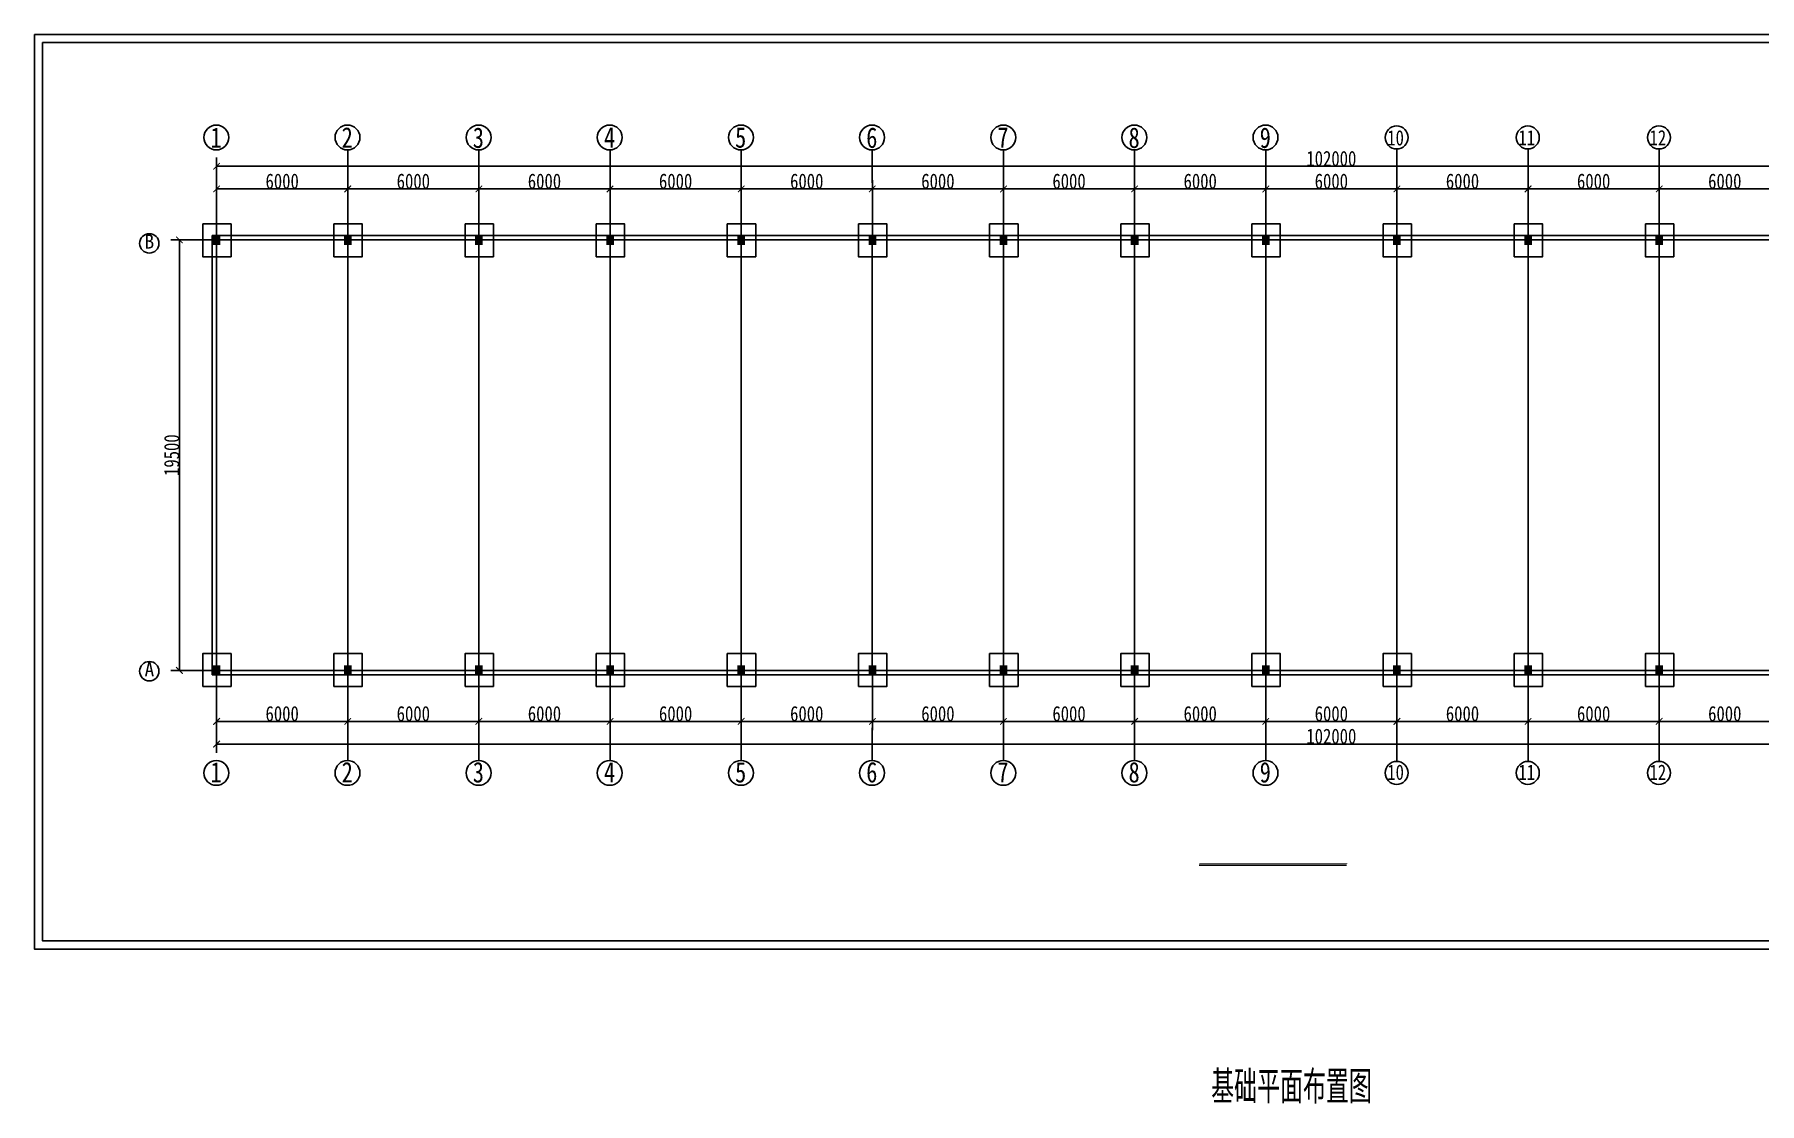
# Model space of a CAD drawing. Header units: millimetres. Extents: x 92079 to 624077, y -488988 to -181668.
# Drawn here: x 466814 to 545733, y -318913 to -269996 of the extents above; entities that cross this region are included whole.
import ezdxf
from ezdxf.enums import TextEntityAlignment as Align

# ---------------------------------------------------------------- set-up
doc = ezdxf.new("R2010")
doc.units = ezdxf.units.MM
doc.header["$PDMODE"] = 1
for name, color, linetype in [('PUB_TEXT', 7, 'Continuous'), ('TEXT', 7, 'Continuous'), ('THICK', 6, 'Continuous'), ('THIN', 7, 'Continuous'), ('粗线', 7, 'Continuous')]:
    doc.layers.add(name, color=color, linetype=linetype)
doc.styles.add('H1', font='')
doc.styles.add('STYLE1', font='', dxfattribs={"width": 0.8})
doc.styles.add('TSSD_Norm', font='Tssdeng.shx', dxfattribs={"bigfont": 'hztxt.shx'})
doc.styles.add('仿宋', font='', dxfattribs={"width": 0.8})
doc.styles.get('H1').set_extended_font_data('SimSun')
doc.styles.get('STYLE1').set_extended_font_data('SimSun')
doc.styles.get('仿宋').set_extended_font_data('FangSong_GB2312')
doc.dimstyles.new('副本 ISO-25', dxfattribs={"dimtxt": 250, "dimasz": 400, "dimexe": 400, "dimexo": 200, "dimgap": 0.3, "dimtad": 1, "dimtoh": 1, "dimdec": 0, "dimtxsty": '仿宋', "dimblk": 'ARCHTICK', "dimcen": 25, "dimaunit": 1, "dimadec": 3, "dimazin": 0, "dimtfac": 1, "dimtdec": 0, "dimtmove": 0, "dimatfit": 3, "dimldrblk": 'ARCHTICK', "dimfxl": 1, "dimarcsym": 0})

# ---------------------------------------------------------------- blocks, each defined once
blk = doc.blocks.new('_ArchTick')
at = {"color": 0, "linetype": 'ByBlock', "const_width": 0.15}
blk.add_lwpolyline([(-0.5, -0.5), (0.5, 0.5)], dxfattribs=at)
blk = doc.blocks.new('*D228')
at = {"layer": 'Defpoints', "color": 0}
for p in [(475145, -299096), (481145, -299096), (481145, -301428)]:
    blk.add_point(p, dxfattribs=at)
at = {"layer": '粗线', "color": 0, "lineweight": -2}
for p, q in [((475145, -299296), (475145, -301828)), ((481145, -299296), (481145, -301828)), ((475145, -301428), (481145, -301428))]:
    blk.add_line(p, q, dxfattribs=at)
at = {"layer": '粗线', "color": 0, "lineweight": -2, "xscale": 300, "yscale": 300, "zscale": 300, "rotation": 180}
blk.add_blockref('_ArchTick', (475145, -301428), dxfattribs=at)
at = {"layer": '粗线', "color": 0, "lineweight": -2, "xscale": 300, "yscale": 300, "zscale": 300}
blk.add_blockref('_ArchTick', (481145, -301428), dxfattribs=at)
at = {"layer": '粗线', "color": 0, "insert": (478145, -301078), "char_height": 700, "attachment_point": 5, "style": '仿宋'}
blk.add_mtext('6000', dxfattribs=at)
blk = doc.blocks.new('*D229')
at = {"layer": 'Defpoints', "color": 0}
for p in [(481145, -299096), (487145, -299096), (487145, -301428)]:
    blk.add_point(p, dxfattribs=at)
at = {"layer": '粗线', "color": 0, "lineweight": -2}
for p, q in [((481145, -299296), (481145, -301828)), ((487145, -299296), (487145, -301828)), ((481145, -301428), (487145, -301428))]:
    blk.add_line(p, q, dxfattribs=at)
at = {"layer": '粗线', "color": 0, "lineweight": -2, "xscale": 300, "yscale": 300, "zscale": 300, "rotation": 180}
blk.add_blockref('_ArchTick', (481145, -301428), dxfattribs=at)
at = {"layer": '粗线', "color": 0, "lineweight": -2, "xscale": 300, "yscale": 300, "zscale": 300}
blk.add_blockref('_ArchTick', (487145, -301428), dxfattribs=at)
at = {"layer": '粗线', "color": 0, "insert": (484145, -301078), "char_height": 700, "attachment_point": 5, "style": '仿宋'}
blk.add_mtext('6000', dxfattribs=at)
blk = doc.blocks.new('*D230')
at = {"layer": 'Defpoints', "color": 0}
for p in [(487145, -299096), (493145, -299096), (493145, -301428)]:
    blk.add_point(p, dxfattribs=at)
at = {"layer": '粗线', "color": 0, "lineweight": -2}
for p, q in [((487145, -299296), (487145, -301828)), ((493145, -299296), (493145, -301828)), ((487145, -301428), (493145, -301428))]:
    blk.add_line(p, q, dxfattribs=at)
at = {"layer": '粗线', "color": 0, "lineweight": -2, "xscale": 300, "yscale": 300, "zscale": 300, "rotation": 180}
blk.add_blockref('_ArchTick', (487145, -301428), dxfattribs=at)
at = {"layer": '粗线', "color": 0, "lineweight": -2, "xscale": 300, "yscale": 300, "zscale": 300}
blk.add_blockref('_ArchTick', (493145, -301428), dxfattribs=at)
at = {"layer": '粗线', "color": 0, "insert": (490145, -301078), "char_height": 700, "attachment_point": 5, "style": '仿宋'}
blk.add_mtext('6000', dxfattribs=at)
blk = doc.blocks.new('*D231')
at = {"layer": 'Defpoints', "color": 0}
for p in [(493145, -299096), (499145, -299096), (499145, -301428)]:
    blk.add_point(p, dxfattribs=at)
at = {"layer": '粗线', "color": 0, "lineweight": -2}
for p, q in [((493145, -299296), (493145, -301828)), ((499145, -299296), (499145, -301828)), ((493145, -301428), (499145, -301428))]:
    blk.add_line(p, q, dxfattribs=at)
at = {"layer": '粗线', "color": 0, "lineweight": -2, "xscale": 300, "yscale": 300, "zscale": 300, "rotation": 180}
blk.add_blockref('_ArchTick', (493145, -301428), dxfattribs=at)
at = {"layer": '粗线', "color": 0, "lineweight": -2, "xscale": 300, "yscale": 300, "zscale": 300}
blk.add_blockref('_ArchTick', (499145, -301428), dxfattribs=at)
at = {"layer": '粗线', "color": 0, "insert": (496145, -301078), "char_height": 700, "attachment_point": 5, "style": '仿宋'}
blk.add_mtext('6000', dxfattribs=at)
blk = doc.blocks.new('*D232')
at = {"layer": 'Defpoints', "color": 0}
for p in [(499145, -299096), (505145, -299096), (505145, -301428)]:
    blk.add_point(p, dxfattribs=at)
at = {"layer": '粗线', "color": 0, "lineweight": -2}
for p, q in [((499145, -299296), (499145, -301828)), ((505145, -299296), (505145, -301828)), ((499145, -301428), (505145, -301428))]:
    blk.add_line(p, q, dxfattribs=at)
at = {"layer": '粗线', "color": 0, "lineweight": -2, "xscale": 300, "yscale": 300, "zscale": 300, "rotation": 180}
blk.add_blockref('_ArchTick', (499145, -301428), dxfattribs=at)
at = {"layer": '粗线', "color": 0, "lineweight": -2, "xscale": 300, "yscale": 300, "zscale": 300}
blk.add_blockref('_ArchTick', (505145, -301428), dxfattribs=at)
at = {"layer": '粗线', "color": 0, "insert": (502145, -301078), "char_height": 700, "attachment_point": 5, "style": '仿宋'}
blk.add_mtext('6000', dxfattribs=at)
blk = doc.blocks.new('*D233')
at = {"layer": 'Defpoints', "color": 0}
for p in [(505145, -299096), (511145, -299096), (511145, -301428)]:
    blk.add_point(p, dxfattribs=at)
at = {"layer": '粗线', "color": 0, "lineweight": -2}
for p, q in [((505145, -299296), (505145, -301828)), ((511145, -299296), (511145, -301828)), ((505145, -301428), (511145, -301428))]:
    blk.add_line(p, q, dxfattribs=at)
at = {"layer": '粗线', "color": 0, "lineweight": -2, "xscale": 300, "yscale": 300, "zscale": 300, "rotation": 180}
blk.add_blockref('_ArchTick', (505145, -301428), dxfattribs=at)
at = {"layer": '粗线', "color": 0, "lineweight": -2, "xscale": 300, "yscale": 300, "zscale": 300}
blk.add_blockref('_ArchTick', (511145, -301428), dxfattribs=at)
at = {"layer": '粗线', "color": 0, "insert": (508145, -301078), "char_height": 700, "attachment_point": 5, "style": '仿宋'}
blk.add_mtext('6000', dxfattribs=at)
blk = doc.blocks.new('*D234')
at = {"layer": 'Defpoints', "color": 0}
for p in [(511145, -299096), (517145, -299096), (517145, -301428)]:
    blk.add_point(p, dxfattribs=at)
at = {"layer": '粗线', "color": 0, "lineweight": -2}
for p, q in [((511145, -299296), (511145, -301828)), ((517145, -299296), (517145, -301828)), ((511145, -301428), (517145, -301428))]:
    blk.add_line(p, q, dxfattribs=at)
at = {"layer": '粗线', "color": 0, "lineweight": -2, "xscale": 300, "yscale": 300, "zscale": 300, "rotation": 180}
blk.add_blockref('_ArchTick', (511145, -301428), dxfattribs=at)
at = {"layer": '粗线', "color": 0, "lineweight": -2, "xscale": 300, "yscale": 300, "zscale": 300}
blk.add_blockref('_ArchTick', (517145, -301428), dxfattribs=at)
at = {"layer": '粗线', "color": 0, "insert": (514145, -301078), "char_height": 700, "attachment_point": 5, "style": '仿宋'}
blk.add_mtext('6000', dxfattribs=at)
blk = doc.blocks.new('*D235')
at = {"layer": 'Defpoints', "color": 0}
for p in [(517145, -299096), (523145, -299096), (523145, -301428)]:
    blk.add_point(p, dxfattribs=at)
at = {"layer": '粗线', "color": 0, "lineweight": -2}
for p, q in [((517145, -299296), (517145, -301828)), ((523145, -299296), (523145, -301828)), ((517145, -301428), (523145, -301428))]:
    blk.add_line(p, q, dxfattribs=at)
at = {"layer": '粗线', "color": 0, "lineweight": -2, "xscale": 300, "yscale": 300, "zscale": 300, "rotation": 180}
blk.add_blockref('_ArchTick', (517145, -301428), dxfattribs=at)
at = {"layer": '粗线', "color": 0, "lineweight": -2, "xscale": 300, "yscale": 300, "zscale": 300}
blk.add_blockref('_ArchTick', (523145, -301428), dxfattribs=at)
at = {"layer": '粗线', "color": 0, "insert": (520145, -301078), "char_height": 700, "attachment_point": 5, "style": '仿宋'}
blk.add_mtext('6000', dxfattribs=at)
blk = doc.blocks.new('*D236')
at = {"layer": 'Defpoints', "color": 0}
for p in [(523145, -299096), (529145, -299096), (529145, -301428)]:
    blk.add_point(p, dxfattribs=at)
at = {"layer": '粗线', "color": 0, "lineweight": -2}
for p, q in [((523145, -299296), (523145, -301828)), ((529145, -299296), (529145, -301828)), ((523145, -301428), (529145, -301428))]:
    blk.add_line(p, q, dxfattribs=at)
at = {"layer": '粗线', "color": 0, "lineweight": -2, "xscale": 300, "yscale": 300, "zscale": 300, "rotation": 180}
blk.add_blockref('_ArchTick', (523145, -301428), dxfattribs=at)
at = {"layer": '粗线', "color": 0, "lineweight": -2, "xscale": 300, "yscale": 300, "zscale": 300}
blk.add_blockref('_ArchTick', (529145, -301428), dxfattribs=at)
at = {"layer": '粗线', "color": 0, "insert": (526145, -301078), "char_height": 700, "attachment_point": 5, "style": '仿宋'}
blk.add_mtext('6000', dxfattribs=at)
blk = doc.blocks.new('*D237')
at = {"layer": 'Defpoints', "color": 0}
for p in [(529145, -299096), (535145, -299096), (535145, -301428)]:
    blk.add_point(p, dxfattribs=at)
at = {"layer": '粗线', "color": 0, "lineweight": -2}
for p, q in [((529145, -299296), (529145, -301828)), ((535145, -299296), (535145, -301828)), ((529145, -301428), (535145, -301428))]:
    blk.add_line(p, q, dxfattribs=at)
at = {"layer": '粗线', "color": 0, "lineweight": -2, "xscale": 300, "yscale": 300, "zscale": 300, "rotation": 180}
blk.add_blockref('_ArchTick', (529145, -301428), dxfattribs=at)
at = {"layer": '粗线', "color": 0, "lineweight": -2, "xscale": 300, "yscale": 300, "zscale": 300}
blk.add_blockref('_ArchTick', (535145, -301428), dxfattribs=at)
at = {"layer": '粗线', "color": 0, "insert": (532145, -301078), "char_height": 700, "attachment_point": 5, "style": '仿宋'}
blk.add_mtext('6000', dxfattribs=at)
blk = doc.blocks.new('*D238')
at = {"layer": 'Defpoints', "color": 0}
for p in [(535145, -299096), (541145, -299096), (541145, -301428)]:
    blk.add_point(p, dxfattribs=at)
at = {"layer": '粗线', "color": 0, "lineweight": -2}
for p, q in [((535145, -299296), (535145, -301828)), ((541145, -299296), (541145, -301828)), ((535145, -301428), (541145, -301428))]:
    blk.add_line(p, q, dxfattribs=at)
at = {"layer": '粗线', "color": 0, "lineweight": -2, "xscale": 300, "yscale": 300, "zscale": 300, "rotation": 180}
blk.add_blockref('_ArchTick', (535145, -301428), dxfattribs=at)
at = {"layer": '粗线', "color": 0, "lineweight": -2, "xscale": 300, "yscale": 300, "zscale": 300}
blk.add_blockref('_ArchTick', (541145, -301428), dxfattribs=at)
at = {"layer": '粗线', "color": 0, "insert": (538145, -301078), "char_height": 700, "attachment_point": 5, "style": '仿宋'}
blk.add_mtext('6000', dxfattribs=at)
blk = doc.blocks.new('*D239')
at = {"layer": 'Defpoints', "color": 0}
for p in [(541145, -299096), (547145, -299096), (547145, -301428)]:
    blk.add_point(p, dxfattribs=at)
at = {"layer": '粗线', "color": 0, "lineweight": -2}
for p, q in [((541145, -299296), (541145, -301828)), ((547145, -299296), (547145, -301828)), ((541145, -301428), (547145, -301428))]:
    blk.add_line(p, q, dxfattribs=at)
at = {"layer": '粗线', "color": 0, "lineweight": -2, "xscale": 300, "yscale": 300, "zscale": 300, "rotation": 180}
blk.add_blockref('_ArchTick', (541145, -301428), dxfattribs=at)
at = {"layer": '粗线', "color": 0, "lineweight": -2, "xscale": 300, "yscale": 300, "zscale": 300}
blk.add_blockref('_ArchTick', (547145, -301428), dxfattribs=at)
at = {"layer": '粗线', "color": 0, "insert": (544145, -301078), "char_height": 700, "attachment_point": 5, "style": '仿宋'}
blk.add_mtext('6000', dxfattribs=at)
blk = doc.blocks.new('*D245')
at = {"layer": 'Defpoints', "color": 0}
for p in [(475145, -299096), (577145, -299096), (577145, -302465)]:
    blk.add_point(p, dxfattribs=at)
at = {"layer": '粗线', "color": 0, "lineweight": -2}
for p, q in [((475145, -299296), (475145, -302865)), ((577145, -299296), (577145, -302865)), ((475145, -302465), (577145, -302465))]:
    blk.add_line(p, q, dxfattribs=at)
at = {"layer": '粗线', "color": 0, "lineweight": -2, "xscale": 300, "yscale": 300, "zscale": 300, "rotation": 180}
blk.add_blockref('_ArchTick', (475145, -302465), dxfattribs=at)
at = {"layer": '粗线', "color": 0, "lineweight": -2, "xscale": 300, "yscale": 300, "zscale": 300}
blk.add_blockref('_ArchTick', (577145, -302465), dxfattribs=at)
at = {"layer": '粗线', "color": 0, "insert": (526145, -302114), "char_height": 700, "attachment_point": 5, "style": '仿宋'}
blk.add_mtext('102000', dxfattribs=at)
blk = doc.blocks.new('*D247')
at = {"layer": 'Defpoints', "color": 0}
for p in [(481145, -277064), (475145, -279396), (481145, -279396)]:
    blk.add_point(p, dxfattribs=at)
at = {"layer": '粗线', "color": 0, "lineweight": -2}
for p, q in [((475145, -279196), (475145, -276664)), ((481145, -279196), (481145, -276664)), ((475145, -277064), (481145, -277064))]:
    blk.add_line(p, q, dxfattribs=at)
at = {"layer": '粗线', "color": 0, "lineweight": -2, "xscale": 300, "yscale": 300, "zscale": 300, "rotation": 180}
blk.add_blockref('_ArchTick', (475145, -277064), dxfattribs=at)
at = {"layer": '粗线', "color": 0, "lineweight": -2, "xscale": 300, "yscale": 300, "zscale": 300}
blk.add_blockref('_ArchTick', (481145, -277064), dxfattribs=at)
at = {"layer": '粗线', "color": 0, "insert": (478145, -276714), "char_height": 700, "attachment_point": 5, "style": '仿宋'}
blk.add_mtext('6000', dxfattribs=at)
blk = doc.blocks.new('*D248')
at = {"layer": 'Defpoints', "color": 0}
for p in [(487145, -277064), (481145, -279396), (487145, -279396)]:
    blk.add_point(p, dxfattribs=at)
at = {"layer": '粗线', "color": 0, "lineweight": -2}
for p, q in [((481145, -279196), (481145, -276664)), ((487145, -279196), (487145, -276664)), ((481145, -277064), (487145, -277064))]:
    blk.add_line(p, q, dxfattribs=at)
at = {"layer": '粗线', "color": 0, "lineweight": -2, "xscale": 300, "yscale": 300, "zscale": 300, "rotation": 180}
blk.add_blockref('_ArchTick', (481145, -277064), dxfattribs=at)
at = {"layer": '粗线', "color": 0, "lineweight": -2, "xscale": 300, "yscale": 300, "zscale": 300}
blk.add_blockref('_ArchTick', (487145, -277064), dxfattribs=at)
at = {"layer": '粗线', "color": 0, "insert": (484145, -276714), "char_height": 700, "attachment_point": 5, "style": '仿宋'}
blk.add_mtext('6000', dxfattribs=at)
blk = doc.blocks.new('*D249')
at = {"layer": 'Defpoints', "color": 0}
for p in [(493145, -277064), (487145, -279396), (493145, -279396)]:
    blk.add_point(p, dxfattribs=at)
at = {"layer": '粗线', "color": 0, "lineweight": -2}
for p, q in [((487145, -279196), (487145, -276664)), ((493145, -279196), (493145, -276664)), ((487145, -277064), (493145, -277064))]:
    blk.add_line(p, q, dxfattribs=at)
at = {"layer": '粗线', "color": 0, "lineweight": -2, "xscale": 300, "yscale": 300, "zscale": 300, "rotation": 180}
blk.add_blockref('_ArchTick', (487145, -277064), dxfattribs=at)
at = {"layer": '粗线', "color": 0, "lineweight": -2, "xscale": 300, "yscale": 300, "zscale": 300}
blk.add_blockref('_ArchTick', (493145, -277064), dxfattribs=at)
at = {"layer": '粗线', "color": 0, "insert": (490145, -276714), "char_height": 700, "attachment_point": 5, "style": '仿宋'}
blk.add_mtext('6000', dxfattribs=at)
blk = doc.blocks.new('*D250')
at = {"layer": 'Defpoints', "color": 0}
for p in [(499145, -277064), (493145, -279396), (499145, -279396)]:
    blk.add_point(p, dxfattribs=at)
at = {"layer": '粗线', "color": 0, "lineweight": -2}
for p, q in [((493145, -279196), (493145, -276664)), ((499145, -279196), (499145, -276664)), ((493145, -277064), (499145, -277064))]:
    blk.add_line(p, q, dxfattribs=at)
at = {"layer": '粗线', "color": 0, "lineweight": -2, "xscale": 300, "yscale": 300, "zscale": 300, "rotation": 180}
blk.add_blockref('_ArchTick', (493145, -277064), dxfattribs=at)
at = {"layer": '粗线', "color": 0, "lineweight": -2, "xscale": 300, "yscale": 300, "zscale": 300}
blk.add_blockref('_ArchTick', (499145, -277064), dxfattribs=at)
at = {"layer": '粗线', "color": 0, "insert": (496145, -276714), "char_height": 700, "attachment_point": 5, "style": '仿宋'}
blk.add_mtext('6000', dxfattribs=at)
blk = doc.blocks.new('*D251')
at = {"layer": 'Defpoints', "color": 0}
for p in [(505145, -277064), (499145, -279396), (505145, -279396)]:
    blk.add_point(p, dxfattribs=at)
at = {"layer": '粗线', "color": 0, "lineweight": -2}
for p, q in [((499145, -279196), (499145, -276664)), ((505145, -279196), (505145, -276664)), ((499145, -277064), (505145, -277064))]:
    blk.add_line(p, q, dxfattribs=at)
at = {"layer": '粗线', "color": 0, "lineweight": -2, "xscale": 300, "yscale": 300, "zscale": 300, "rotation": 180}
blk.add_blockref('_ArchTick', (499145, -277064), dxfattribs=at)
at = {"layer": '粗线', "color": 0, "lineweight": -2, "xscale": 300, "yscale": 300, "zscale": 300}
blk.add_blockref('_ArchTick', (505145, -277064), dxfattribs=at)
at = {"layer": '粗线', "color": 0, "insert": (502145, -276714), "char_height": 700, "attachment_point": 5, "style": '仿宋'}
blk.add_mtext('6000', dxfattribs=at)
blk = doc.blocks.new('*D252')
at = {"layer": 'Defpoints', "color": 0}
for p in [(511145, -277064), (505145, -279396), (511145, -279396)]:
    blk.add_point(p, dxfattribs=at)
at = {"layer": '粗线', "color": 0, "lineweight": -2}
for p, q in [((505145, -279196), (505145, -276664)), ((511145, -279196), (511145, -276664)), ((505145, -277064), (511145, -277064))]:
    blk.add_line(p, q, dxfattribs=at)
at = {"layer": '粗线', "color": 0, "lineweight": -2, "xscale": 300, "yscale": 300, "zscale": 300, "rotation": 180}
blk.add_blockref('_ArchTick', (505145, -277064), dxfattribs=at)
at = {"layer": '粗线', "color": 0, "lineweight": -2, "xscale": 300, "yscale": 300, "zscale": 300}
blk.add_blockref('_ArchTick', (511145, -277064), dxfattribs=at)
at = {"layer": '粗线', "color": 0, "insert": (508145, -276714), "char_height": 700, "attachment_point": 5, "style": '仿宋'}
blk.add_mtext('6000', dxfattribs=at)
blk = doc.blocks.new('*D253')
at = {"layer": 'Defpoints', "color": 0}
for p in [(517145, -277064), (511145, -279396), (517145, -279396)]:
    blk.add_point(p, dxfattribs=at)
at = {"layer": '粗线', "color": 0, "lineweight": -2}
for p, q in [((511145, -279196), (511145, -276664)), ((517145, -279196), (517145, -276664)), ((511145, -277064), (517145, -277064))]:
    blk.add_line(p, q, dxfattribs=at)
at = {"layer": '粗线', "color": 0, "lineweight": -2, "xscale": 300, "yscale": 300, "zscale": 300, "rotation": 180}
blk.add_blockref('_ArchTick', (511145, -277064), dxfattribs=at)
at = {"layer": '粗线', "color": 0, "lineweight": -2, "xscale": 300, "yscale": 300, "zscale": 300}
blk.add_blockref('_ArchTick', (517145, -277064), dxfattribs=at)
at = {"layer": '粗线', "color": 0, "insert": (514145, -276714), "char_height": 700, "attachment_point": 5, "style": '仿宋'}
blk.add_mtext('6000', dxfattribs=at)
blk = doc.blocks.new('*D254')
at = {"layer": 'Defpoints', "color": 0}
for p in [(523145, -277064), (517145, -279396), (523145, -279396)]:
    blk.add_point(p, dxfattribs=at)
at = {"layer": '粗线', "color": 0, "lineweight": -2}
for p, q in [((517145, -279196), (517145, -276664)), ((523145, -279196), (523145, -276664)), ((517145, -277064), (523145, -277064))]:
    blk.add_line(p, q, dxfattribs=at)
at = {"layer": '粗线', "color": 0, "lineweight": -2, "xscale": 300, "yscale": 300, "zscale": 300, "rotation": 180}
blk.add_blockref('_ArchTick', (517145, -277064), dxfattribs=at)
at = {"layer": '粗线', "color": 0, "lineweight": -2, "xscale": 300, "yscale": 300, "zscale": 300}
blk.add_blockref('_ArchTick', (523145, -277064), dxfattribs=at)
at = {"layer": '粗线', "color": 0, "insert": (520145, -276714), "char_height": 700, "attachment_point": 5, "style": '仿宋'}
blk.add_mtext('6000', dxfattribs=at)
blk = doc.blocks.new('*D255')
at = {"layer": 'Defpoints', "color": 0}
for p in [(529145, -277064), (523145, -279396), (529145, -279396)]:
    blk.add_point(p, dxfattribs=at)
at = {"layer": '粗线', "color": 0, "lineweight": -2}
for p, q in [((523145, -279196), (523145, -276664)), ((529145, -279196), (529145, -276664)), ((523145, -277064), (529145, -277064))]:
    blk.add_line(p, q, dxfattribs=at)
at = {"layer": '粗线', "color": 0, "lineweight": -2, "xscale": 300, "yscale": 300, "zscale": 300, "rotation": 180}
blk.add_blockref('_ArchTick', (523145, -277064), dxfattribs=at)
at = {"layer": '粗线', "color": 0, "lineweight": -2, "xscale": 300, "yscale": 300, "zscale": 300}
blk.add_blockref('_ArchTick', (529145, -277064), dxfattribs=at)
at = {"layer": '粗线', "color": 0, "insert": (526145, -276714), "char_height": 700, "attachment_point": 5, "style": '仿宋'}
blk.add_mtext('6000', dxfattribs=at)
blk = doc.blocks.new('*D256')
at = {"layer": 'Defpoints', "color": 0}
for p in [(535145, -277064), (529145, -279396), (535145, -279396)]:
    blk.add_point(p, dxfattribs=at)
at = {"layer": '粗线', "color": 0, "lineweight": -2}
for p, q in [((529145, -279196), (529145, -276664)), ((535145, -279196), (535145, -276664)), ((529145, -277064), (535145, -277064))]:
    blk.add_line(p, q, dxfattribs=at)
at = {"layer": '粗线', "color": 0, "lineweight": -2, "xscale": 300, "yscale": 300, "zscale": 300, "rotation": 180}
blk.add_blockref('_ArchTick', (529145, -277064), dxfattribs=at)
at = {"layer": '粗线', "color": 0, "lineweight": -2, "xscale": 300, "yscale": 300, "zscale": 300}
blk.add_blockref('_ArchTick', (535145, -277064), dxfattribs=at)
at = {"layer": '粗线', "color": 0, "insert": (532145, -276714), "char_height": 700, "attachment_point": 5, "style": '仿宋'}
blk.add_mtext('6000', dxfattribs=at)
blk = doc.blocks.new('*D257')
at = {"layer": 'Defpoints', "color": 0}
for p in [(541145, -277064), (535145, -279396), (541145, -279396)]:
    blk.add_point(p, dxfattribs=at)
at = {"layer": '粗线', "color": 0, "lineweight": -2}
for p, q in [((535145, -279196), (535145, -276664)), ((541145, -279196), (541145, -276664)), ((535145, -277064), (541145, -277064))]:
    blk.add_line(p, q, dxfattribs=at)
at = {"layer": '粗线', "color": 0, "lineweight": -2, "xscale": 300, "yscale": 300, "zscale": 300, "rotation": 180}
blk.add_blockref('_ArchTick', (535145, -277064), dxfattribs=at)
at = {"layer": '粗线', "color": 0, "lineweight": -2, "xscale": 300, "yscale": 300, "zscale": 300}
blk.add_blockref('_ArchTick', (541145, -277064), dxfattribs=at)
at = {"layer": '粗线', "color": 0, "insert": (538145, -276714), "char_height": 700, "attachment_point": 5, "style": '仿宋'}
blk.add_mtext('6000', dxfattribs=at)
blk = doc.blocks.new('*D258')
at = {"layer": 'Defpoints', "color": 0}
for p in [(547145, -277064), (541145, -279396), (547145, -279396)]:
    blk.add_point(p, dxfattribs=at)
at = {"layer": '粗线', "color": 0, "lineweight": -2}
for p, q in [((541145, -279196), (541145, -276664)), ((547145, -279196), (547145, -276664)), ((541145, -277064), (547145, -277064))]:
    blk.add_line(p, q, dxfattribs=at)
at = {"layer": '粗线', "color": 0, "lineweight": -2, "xscale": 300, "yscale": 300, "zscale": 300, "rotation": 180}
blk.add_blockref('_ArchTick', (541145, -277064), dxfattribs=at)
at = {"layer": '粗线', "color": 0, "lineweight": -2, "xscale": 300, "yscale": 300, "zscale": 300}
blk.add_blockref('_ArchTick', (547145, -277064), dxfattribs=at)
at = {"layer": '粗线', "color": 0, "insert": (544145, -276714), "char_height": 700, "attachment_point": 5, "style": '仿宋'}
blk.add_mtext('6000', dxfattribs=at)
blk = doc.blocks.new('*D246')
at = {"layer": 'Defpoints', "color": 0}
for p in [(577145, -276028), (475145, -279396), (577145, -279396)]:
    blk.add_point(p, dxfattribs=at)
at = {"layer": '粗线', "color": 0, "lineweight": -2}
for p, q in [((475145, -279196), (475145, -275628)), ((475145, -276028), (577145, -276028)), ((577145, -279196), (577145, -275628))]:
    blk.add_line(p, q, dxfattribs=at)
at = {"layer": '粗线', "color": 0, "lineweight": -2, "xscale": 300, "yscale": 300, "zscale": 300, "rotation": 180}
blk.add_blockref('_ArchTick', (475145, -276028), dxfattribs=at)
at = {"layer": '粗线', "color": 0, "lineweight": -2, "xscale": 300, "yscale": 300, "zscale": 300}
blk.add_blockref('_ArchTick', (577145, -276028), dxfattribs=at)
at = {"layer": '粗线', "color": 0, "insert": (526145, -275677), "char_height": 700, "attachment_point": 5, "style": '仿宋'}
blk.add_mtext('102000', dxfattribs=at)
blk = doc.blocks.new('*D539')
at = {"layer": 'Defpoints', "color": 0}
for p in [(473444, -279395), (475145, -279395), (475145, -299095)]:
    blk.add_point(p, dxfattribs=at)
at = {"layer": '粗线', "color": 0, "lineweight": -2}
for p, q in [((474945, -279395), (473044, -279395)), ((473444, -299095), (473444, -279395)), ((474945, -299095), (473044, -299095))]:
    blk.add_line(p, q, dxfattribs=at)
at = {"layer": '粗线', "color": 0, "lineweight": -2, "xscale": 300, "yscale": 300, "zscale": 300}
for p, rotation in [((473444, -279395), 90), ((473444, -299095), 270)]:
    blk.add_blockref('_ArchTick', p, dxfattribs=dict(at, rotation=rotation))
at = {"layer": '粗线', "color": 0, "insert": (473094, -289245), "char_height": 700, "attachment_point": 5, "rotation": 90, "style": '仿宋'}
blk.add_mtext('19500', dxfattribs=at)

msp = doc.modelspace()

# ---------------------------------------------------------------- hatches: boundary and pattern name
for points in [[(475323.373, -279634.608), (474970.873, -279634.608), (474970.873, -279194.608), (475323.373, -279194.608)], [(481323.373, -279634.608), (480970.873, -279634.608), (480970.873, -279194.608), (481323.373, -279194.608)], [(487323.373, -279634.608), (486970.873, -279634.608), (486970.873, -279194.608), (487323.373, -279194.608)], [(493323.373, -279634.608), (492970.873, -279634.608), (492970.873, -279194.608), (493323.373, -279194.608)], [(499323.373, -279634.608), (498970.873, -279634.608), (498970.873, -279194.608), (499323.373, -279194.608)], [(505323.373, -279634.608), (504970.873, -279634.608), (504970.873, -279194.608), (505323.373, -279194.608)], [(511323.373, -279634.608), (510970.873, -279634.608), (510970.873, -279194.608), (511323.373, -279194.608)], [(517323.373, -279634.608), (516970.873, -279634.608), (516970.873, -279194.608), (517323.373, -279194.608)], [(523323.373, -279634.608), (522970.873, -279634.608), (522970.873, -279194.608), (523323.373, -279194.608)], [(529323.373, -279634.608), (528970.873, -279634.608), (528970.873, -279194.608), (529323.373, -279194.608)], [(535323.373, -279634.608), (534970.873, -279634.608), (534970.873, -279194.608), (535323.373, -279194.608)], [(541323.373, -279634.608), (540970.873, -279634.608), (540970.873, -279194.608), (541323.373, -279194.608)], [(475323.373, -298856.374), (474970.873, -298856.374), (474970.873, -299296.374), (475323.373, -299296.374)], [(481323.373, -298856.374), (480970.873, -298856.374), (480970.873, -299296.374), (481323.373, -299296.374)], [(487323.373, -298856.374), (486970.873, -298856.374), (486970.873, -299296.374), (487323.373, -299296.374)], [(493323.373, -298856.374), (492970.873, -298856.374), (492970.873, -299296.374), (493323.373, -299296.374)], [(499323.373, -298856.374), (498970.873, -298856.374), (498970.873, -299296.374), (499323.373, -299296.374)], [(505323.373, -298856.374), (504970.873, -298856.374), (504970.873, -299296.374), (505323.373, -299296.374)], [(511323.373, -298856.374), (510970.873, -298856.374), (510970.873, -299296.374), (511323.373, -299296.374)], [(517323.373, -298856.374), (516970.873, -298856.374), (516970.873, -299296.374), (517323.373, -299296.374)], [(523323.373, -298856.374), (522970.873, -298856.374), (522970.873, -299296.374), (523323.373, -299296.374)], [(529323.373, -298856.374), (528970.873, -298856.374), (528970.873, -299296.374), (529323.373, -299296.374)], [(535323.373, -298856.374), (534970.873, -298856.374), (534970.873, -299296.374), (535323.373, -299296.374)], [(541323.373, -298856.374), (540970.873, -298856.374), (540970.873, -299296.374), (541323.373, -299296.374)]]:
    msp.add_hatch(color=2).paths.add_polyline_path(points)

# ---------------------------------------------------------------- linework, layer by layer
at = {"color": 2}
for points in [[(474510.873, -278664.608), (475810.873, -278664.608), (475810.873, -280164.608), (474510.873, -280164.608)], [(480510.873, -278664.608), (481810.873, -278664.608), (481810.873, -280164.608), (480510.873, -280164.608)], [(486510.873, -278664.608), (487810.873, -278664.608), (487810.873, -280164.608), (486510.873, -280164.608)], [(492510.873, -278664.608), (493810.873, -278664.608), (493810.873, -280164.608), (492510.873, -280164.608)], [(498510.873, -278664.608), (499810.873, -278664.608), (499810.873, -280164.608), (498510.873, -280164.608)], [(504510.873, -278664.608), (505810.873, -278664.608), (505810.873, -280164.608), (504510.873, -280164.608)], [(510510.873, -278664.608), (511810.873, -278664.608), (511810.873, -280164.608), (510510.873, -280164.608)], [(516510.873, -278664.608), (517810.873, -278664.608), (517810.873, -280164.608), (516510.873, -280164.608)], [(522510.873, -278664.608), (523810.873, -278664.608), (523810.873, -280164.608), (522510.873, -280164.608)], [(528510.873, -278664.608), (529810.873, -278664.608), (529810.873, -280164.608), (528510.873, -280164.608)], [(534510.873, -278664.608), (535810.873, -278664.608), (535810.873, -280164.608), (534510.873, -280164.608)], [(540510.873, -278664.608), (541810.873, -278664.608), (541810.873, -280164.608), (540510.873, -280164.608)], [(474510.873, -299826.374), (475810.873, -299826.374), (475810.873, -298326.374), (474510.873, -298326.374)], [(480510.873, -299826.374), (481810.873, -299826.374), (481810.873, -298326.374), (480510.873, -298326.374)], [(486510.873, -299826.374), (487810.873, -299826.374), (487810.873, -298326.374), (486510.873, -298326.374)], [(492510.873, -299826.374), (493810.873, -299826.374), (493810.873, -298326.374), (492510.873, -298326.374)], [(498510.873, -299826.374), (499810.873, -299826.374), (499810.873, -298326.374), (498510.873, -298326.374)], [(504510.873, -299826.374), (505810.873, -299826.374), (505810.873, -298326.374), (504510.873, -298326.374)], [(510510.873, -299826.374), (511810.873, -299826.374), (511810.873, -298326.374), (510510.873, -298326.374)], [(516510.873, -299826.374), (517810.873, -299826.374), (517810.873, -298326.374), (516510.873, -298326.374)], [(522510.873, -299826.374), (523810.873, -299826.374), (523810.873, -298326.374), (522510.873, -298326.374)], [(528510.873, -299826.374), (529810.873, -299826.374), (529810.873, -298326.374), (528510.873, -298326.374)], [(534510.873, -299826.374), (535810.873, -299826.374), (535810.873, -298326.374), (534510.873, -298326.374)], [(540510.873, -299826.374), (541810.873, -299826.374), (541810.873, -298326.374), (540510.873, -298326.374)]]:
    msp.add_lwpolyline(points, close=True, dxfattribs=at)
at = {"layer": 'THICK', "linetype": 'Continuous', "const_width": 36}
msp.add_lwpolyline([(520102.601, -307933.703), (526868.744, -307933.703)], dxfattribs=at)
at = {"layer": 'THIN', "linetype": 'Continuous'}
msp.add_lwpolyline([(520102.601, -308005.703), (526842.644, -308005.703)], dxfattribs=at)
at = {"layer": '粗线', "color": 7}
for p, q in [((481144.873, -276776.664), (481144.873, -275278.413)), ((487144.873, -276776.664), (487144.873, -275278.413)), ((493144.873, -276776.664), (493144.873, -275278.413)), ((499144.873, -276776.664), (499144.873, -275278.413)), ((505144.873, -276776.664), (505144.873, -275278.413)), ((511144.873, -276776.664), (511144.873, -275278.413)), ((517144.873, -276776.664), (517144.873, -275278.413)), ((523144.873, -276776.664), (523144.873, -275278.413)), ((529144.873, -276776.664), (529144.873, -275278.413)), ((535144.873, -276776.664), (535144.873, -275278.413)), ((541144.873, -276776.664), (541144.873, -275278.413)), ((475144.873, -299096.146), (475144.873, -279396.146)), ((475144.873, -279396.146), (577144.873, -279396.146)), ((481144.873, -299096.146), (481144.873, -279396.146)), ((487144.873, -299096.146), (487144.873, -279396.146)), ((493144.873, -299096.146), (493144.873, -279396.146)), ((499144.873, -299096.146), (499144.873, -279396.146)), ((505144.873, -299096.146), (505144.873, -279396.146)), ((511144.873, -299096.146), (511144.873, -279396.146)), ((517144.873, -299096.146), (517144.873, -279396.146)), ((523144.873, -299096.146), (523144.873, -279396.146)), ((529144.873, -299096.146), (529144.873, -279396.146)), ((535144.873, -299096.146), (535144.873, -279396.146)), ((541144.873, -299096.146), (541144.873, -279396.146)), ((475144.873, -299094.835), (577144.873, -299094.835)), ((475144.873, -299096.146), (577144.873, -299096.146)), ((481144.873, -301715.629), (481144.873, -303213.879)), ((487144.873, -301715.629), (487144.873, -303213.879)), ((493144.873, -301715.629), (493144.873, -303213.879)), ((499144.873, -301715.629), (499144.873, -303213.879)), ((505144.873, -301715.629), (505144.873, -303213.879)), ((511144.873, -301715.629), (511144.873, -303213.879)), ((517144.873, -301715.629), (517144.873, -303213.879)), ((523144.873, -301715.629), (523144.873, -303213.879)), ((529144.873, -301715.629), (529144.873, -303213.879)), ((535144.873, -301715.629), (535144.873, -303213.879)), ((541144.873, -301715.629), (541144.873, -303213.879))]:
    msp.add_line(p, q, dxfattribs=at)
for points in [[(466814.028, -269996.387), (585350.41, -269996.387), (585350.41, -311844.809), (466814.028, -311844.809)], [(467186.26, -270368.619), (584978.178, -270368.619), (584978.178, -311472.577), (467186.26, -311472.577)], [(474944.873, -279196.146), (577344.873, -279196.146), (577344.873, -299296.146), (474944.873, -299296.146)], [(475144.873, -279396.146), (577144.873, -279396.146), (577144.873, -299096.146), (475144.873, -299096.146)]]:
    msp.add_lwpolyline(points, close=True, dxfattribs=at)
for centre, radius in [((475133.23, -274708.931), 569.602), ((481133.23, -274708.931), 569.602), ((487133.23, -274708.931), 569.602), ((493133.23, -274708.931), 569.602), ((499133.23, -274708.931), 569.602), ((505133.23, -274708.931), 569.602), ((511133.23, -274708.931), 569.602), ((517133.23, -274708.931), 569.602), ((523133.23, -274708.931), 569.602), ((529133.23, -274708.931), 525.365), ((535133.23, -274708.931), 525.365), ((541133.23, -274708.931), 525.365), ((472067.004, -279555.349), 442.29), ((472067.004, -299131.917), 442.29), ((475133.23, -303783.362), 569.602), ((481133.23, -303783.362), 569.602), ((487133.23, -303783.362), 569.602), ((493133.23, -303783.362), 569.602), ((499133.23, -303783.362), 569.602), ((505133.23, -303783.362), 569.602), ((511133.23, -303783.362), 569.602), ((517133.23, -303783.362), 569.602), ((523133.23, -303783.362), 569.602), ((529133.23, -303783.362), 525.365), ((535133.23, -303783.362), 525.365), ((541133.23, -303783.362), 525.365)]:
    msp.add_circle(centre, radius, dxfattribs=at)

# ---------------------------------------------------------------- texts
at = {"layer": 'PUB_TEXT', "style": 'H1'}
for s, p in [('B', (471849.796, -279793.69)), ('A', (471849.796, -299370.258))]:
    msp.add_text(s, height=648, dxfattribs=at).set_placement(p)
at = {"layer": 'TEXT', "style": 'TSSD_Norm', "width": 0.7}
msp.add_text(' 基础平面布置图', height=1500, dxfattribs=at).set_placement((520009.93, -319361.098), align=Align.BOTTOM_LEFT)
at = {"layer": '粗线', "color": 7, "style": 'STYLE1', "width": 0.8}
for s, height, p in [('1', 936.411, (474866.625, -275181.153)), ('2', 936.411, (480866.625, -275175.922)), ('3', 936.411, (486866.625, -275186.384)), ('4', 936.411, (492866.625, -275175.922)), ('5', 936.411, (498866.625, -275175.922)), ('6', 936.411, (504866.625, -275186.384)), ('7', 936.411, (510866.625, -275175.922)), ('8', 936.411, (516866.625, -275186.384)), ('9', 936.411, (522866.625, -275186.384)), ('10', 700, (528702.458, -275073.589)), ('11', 700, (534702.458, -275069.678)), ('12', 700, (540702.458, -275069.678)), ('1', 936.411, (474866.625, -304221.393)), ('2', 936.411, (480866.625, -304221.393)), ('3', 936.411, (486866.625, -304221.393)), ('4', 936.411, (492866.625, -304221.393)), ('5', 936.411, (498866.625, -304221.393)), ('6', 936.411, (504866.625, -304221.393)), ('7', 936.411, (510866.625, -304221.393)), ('8', 936.411, (516866.625, -304221.393)), ('9', 936.411, (522866.625, -304221.393)), ('10', 700, (528702.458, -304103.061)), ('11', 700, (534702.458, -304103.061)), ('12', 700, (540702.458, -304103.061))]:
    msp.add_text(s, height=height, dxfattribs=at).set_placement(p)

# ---------------------------------------------------------------- dimensions: what is measured, and where the dimension line sits
at = {"layer": '粗线', "color": 7}
for base, p1, p2, picture, middle in [((577144.873, -276027.539), (475144.873, -279396.146), (577144.873, -279396.146), '*D246', (526144.873, -275677.239)), ((481144.873, -277064.246), (475144.873, -279396.146), (481144.873, -279396.146), '*D247', (478144.873, -276713.946)), ((487144.873, -277064.246), (481144.873, -279396.146), (487144.873, -279396.146), '*D248', (484144.873, -276713.946)), ((493144.873, -277064.246), (487144.873, -279396.146), (493144.873, -279396.146), '*D249', (490144.873, -276713.946)), ((499144.873, -277064.246), (493144.873, -279396.146), (499144.873, -279396.146), '*D250', (496144.873, -276713.946)), ((505144.873, -277064.246), (499144.873, -279396.146), (505144.873, -279396.146), '*D251', (502144.873, -276713.946)), ((511144.873, -277064.246), (505144.873, -279396.146), (511144.873, -279396.146), '*D252', (508144.873, -276713.946)), ((517144.873, -277064.246), (511144.873, -279396.146), (517144.873, -279396.146), '*D253', (514144.873, -276713.946)), ((523144.873, -277064.246), (517144.873, -279396.146), (523144.873, -279396.146), '*D254', (520144.873, -276713.946)), ((529144.873, -277064.246), (523144.873, -279396.146), (529144.873, -279396.146), '*D255', (526144.873, -276713.946)), ((535144.873, -277064.246), (529144.873, -279396.146), (535144.873, -279396.146), '*D256', (532144.873, -276713.946)), ((541144.873, -277064.246), (535144.873, -279396.146), (541144.873, -279396.146), '*D257', (538144.873, -276713.946)), ((547144.873, -277064.246), (541144.873, -279396.146), (547144.873, -279396.146), '*D258', (544144.873, -276713.946)), ((481144.873, -301428.046), (475144.873, -299096.146), (481144.873, -299096.146), '*D228', (478144.873, -301077.746)), ((577144.873, -302464.754), (475144.873, -299096.146), (577144.873, -299096.146), '*D245', (526144.873, -302114.454)), ((487144.873, -301428.046), (481144.873, -299096.146), (487144.873, -299096.146), '*D229', (484144.873, -301077.746)), ((493144.873, -301428.046), (487144.873, -299096.146), (493144.873, -299096.146), '*D230', (490144.873, -301077.746)), ((499144.873, -301428.046), (493144.873, -299096.146), (499144.873, -299096.146), '*D231', (496144.873, -301077.746)), ((505144.873, -301428.046), (499144.873, -299096.146), (505144.873, -299096.146), '*D232', (502144.873, -301077.746)), ((511144.873, -301428.046), (505144.873, -299096.146), (511144.873, -299096.146), '*D233', (508144.873, -301077.746)), ((517144.873, -301428.046), (511144.873, -299096.146), (517144.873, -299096.146), '*D234', (514144.873, -301077.746)), ((523144.873, -301428.046), (517144.873, -299096.146), (523144.873, -299096.146), '*D235', (520144.873, -301077.746)), ((529144.873, -301428.046), (523144.873, -299096.146), (529144.873, -299096.146), '*D236', (526144.873, -301077.746)), ((535144.873, -301428.046), (529144.873, -299096.146), (535144.873, -299096.146), '*D237', (532144.873, -301077.746)), ((541144.873, -301428.046), (535144.873, -299096.146), (541144.873, -299096.146), '*D238', (538144.873, -301077.746)), ((547144.873, -301428.046), (541144.873, -299096.146), (547144.873, -299096.146), '*D239', (544144.873, -301077.746))]:
    dim = msp.add_linear_dim(base=base, p1=p1, p2=p2, dimstyle='副本 ISO-25', override={"dimtxt": 700, "dimasz": 300}, dxfattribs=at)
    dim.commit()
    dim.dimension.update_dxf_attribs({"geometry": picture, "text_midpoint": middle})
dim = msp.add_aligned_dim(p1=(475144.873, -299095.491), p2=(475144.873, -279395.491), distance=1700.553, text='19500', dimstyle='副本 ISO-25', override={"dimtxt": 700, "dimasz": 300}, dxfattribs=at)
dim.commit()
dim.dimension.update_dxf_attribs({"geometry": '*D539', "text_midpoint": (473094.02, -289245.491)})

doc.saveas('drawing.dxf')
